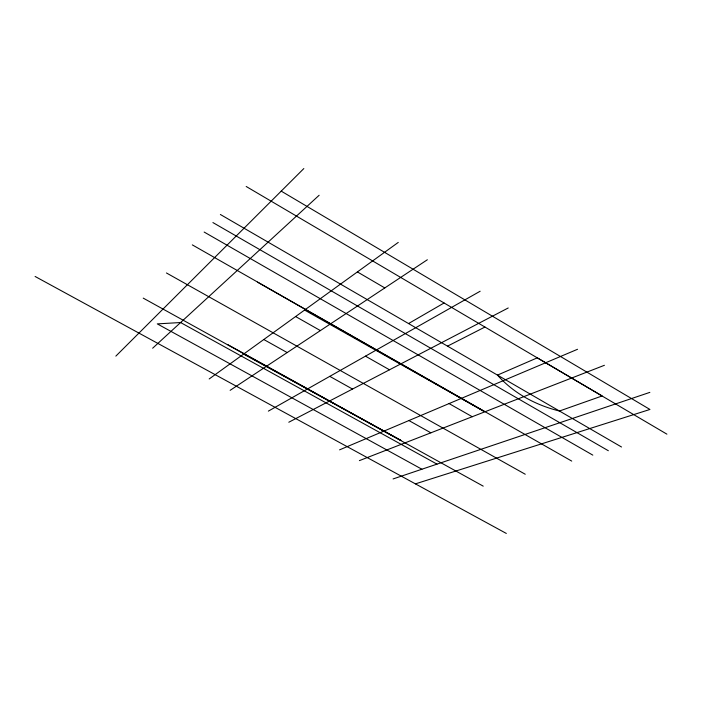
<?xml version="1.0" encoding="UTF-8"?>
<svg xmlns="http://www.w3.org/2000/svg" width="702" height="702" viewBox="0 0 702 702"><rect width="100%" height="100%" fill="white"/><g stroke="black" fill="none" stroke-linecap="round" stroke-linejoin="round"><path stroke-width="1.05" d="M115.848 356.125L303.834 168.559M152.65 348.21L319.138 195.261M209.187 378.948L398.253 242.418M230.133 390.338L427.351 259.758M408.546 323.561L444.076 302.983M268.357 411.126L480.159 291.233M288.794 422.235L508.23 307.967M447.525 346.147L484.942 327.035M339.584 449.85L577.544 349.28M359.398 460.626L604.413 365.294M393.085 478.939L649.85 392.374M415.426 483.862L649.947 409.459L281.212 191.128M35.1 276.465L506.326 533.441M243.927 354.282L400.912 440.4L227.466 344.463M421.902 469.226L157.301 323.885L180.598 322.534L436.995 464.136M143.226 298.122L483.213 486.144M263.794 339.514L287.179 352.571M329.782 376.36L352.509 389.057M408.915 420.551L430.879 432.818M166.427 272.964L525.254 474.245M304.738 310.135L484.152 411.433L257.476 282.125M295.603 316.541L320.375 330.589M365.461 356.16L389.496 369.796M449.069 403.58L472.244 416.725M192.322 244.884L571.726 461.091M204.159 232.055L592.813 455.124M212.908 222.569L608.336 450.728M220.367 214.487L621.524 446.998M357.397 271.92L384.801 287.934M246.191 186.486L666.9 434.152M537.267 357.844L497.481 375.105C513.662 393.348 535.924 405.221 559.459 411.021L602.149 395.954L537.267 357.844"/></g></svg>
